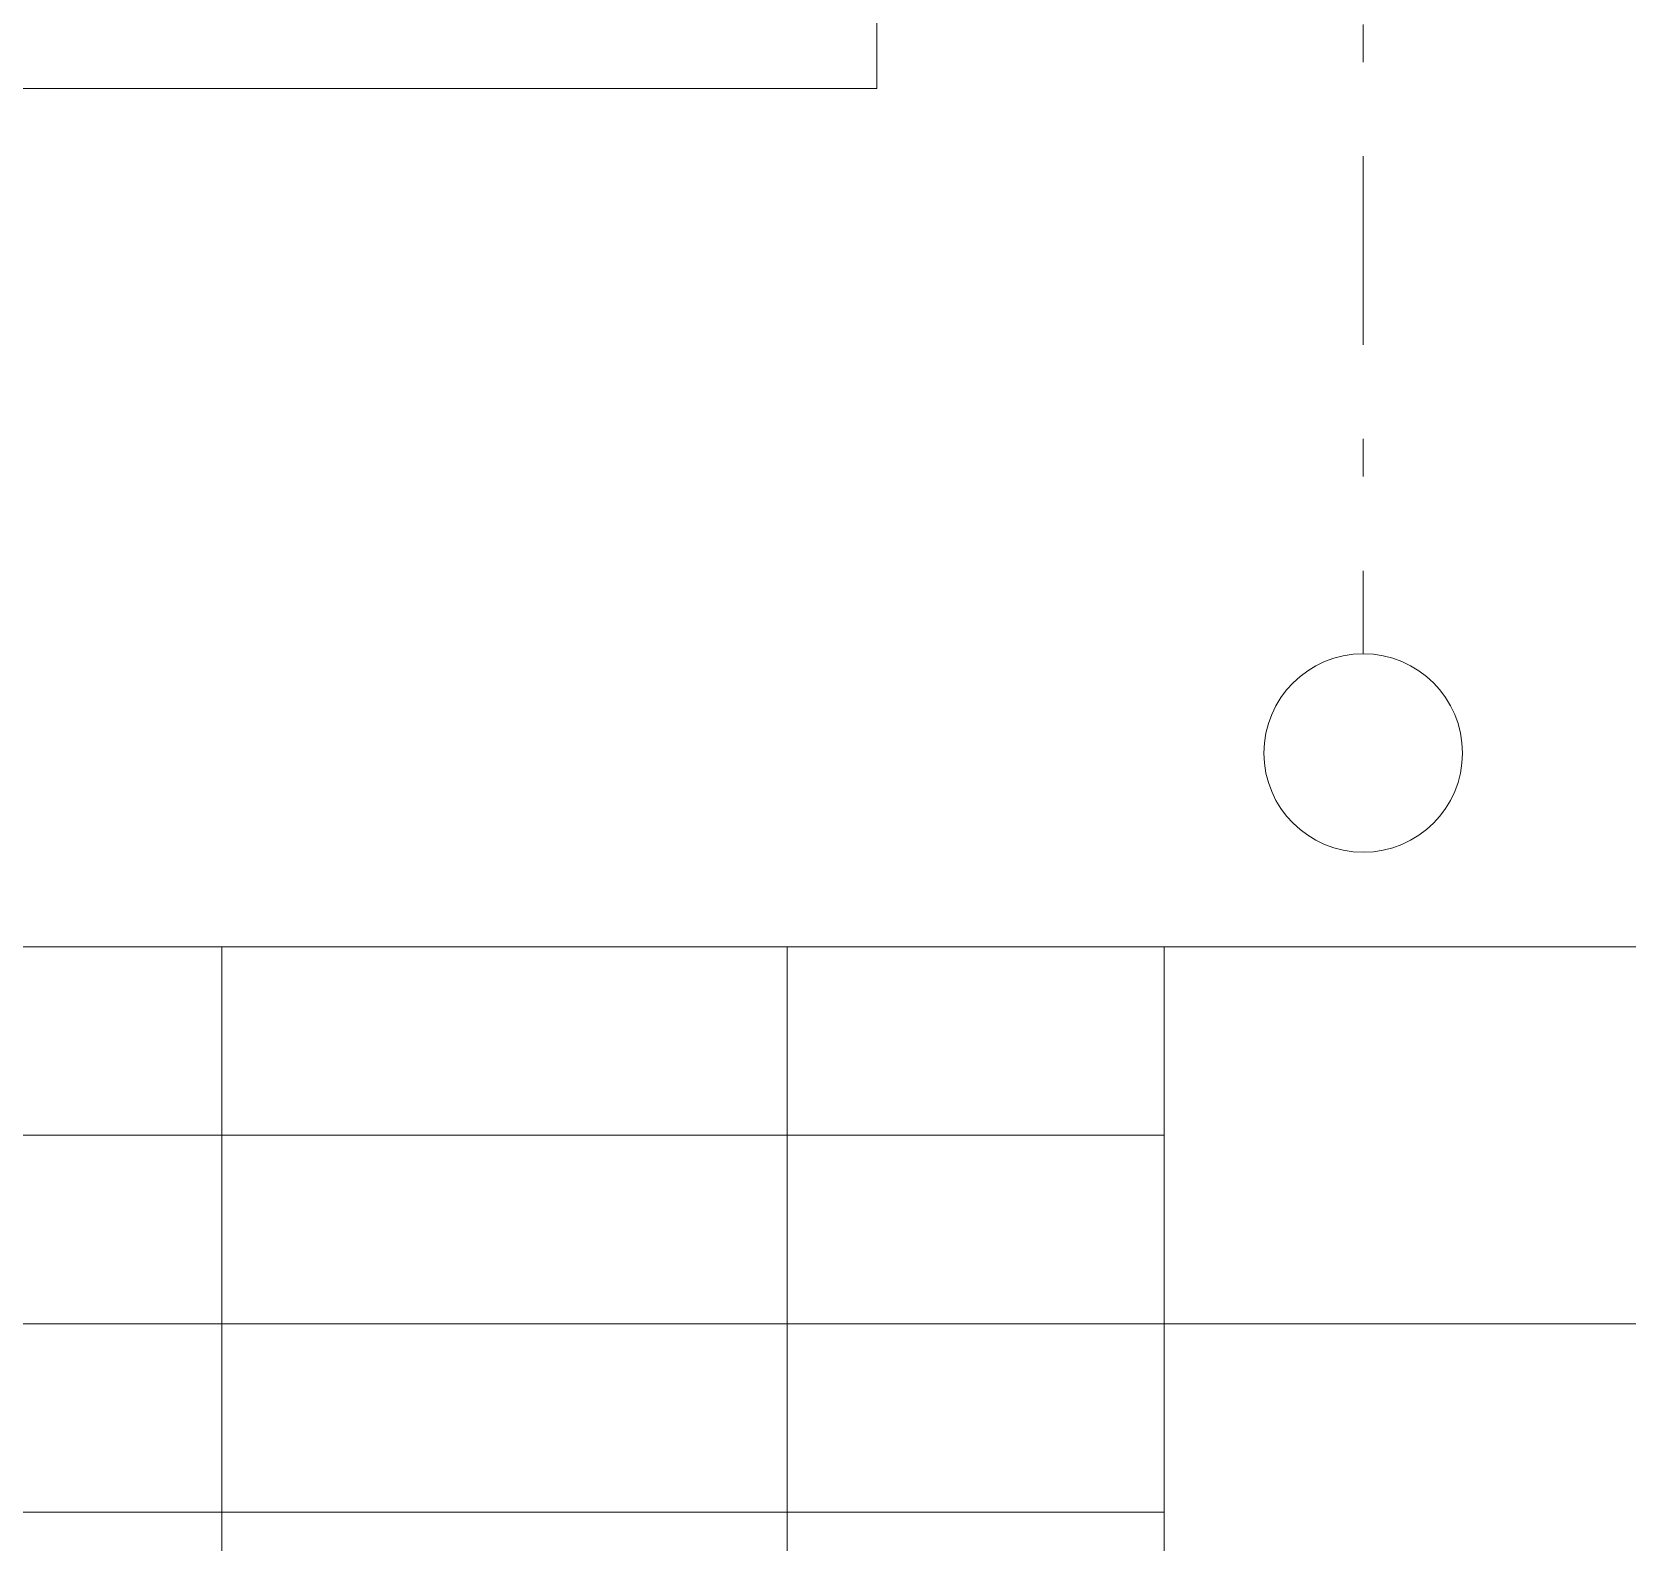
# Model space of a CAD drawing. Header units: metres. Extents: x 0 to 28.5, y 0.5 to 40.3.
# Drawn here: x 13.496 to 17.728, y 4.421 to 8.428 of the extents above; entities that cross this region are included whole.
import ezdxf

# ---------------------------------------------------------------- set-up
doc = ezdxf.new("R2010")
doc.units = ezdxf.units.M
doc.header["$MEASUREMENT"] = 0
doc.linetypes.add('( Dashdot )', pattern=[1.001, 0.5, -0.25, 0.001, -0.25])

msp = doc.modelspace()

# ---------------------------------------------------------------- linework, layer by layer
at = {"color": 1, "linetype": '( Dashdot )', "lineweight": 0}
msp.add_line((17.0279, 38.8978), (17.0279, 6.7778), dxfattribs=at)
at = {"color": 7, "linetype": 'Continuous', "lineweight": 13}
for p, q in [((15.7379, 8.2778), (15.7379, 11.2778)), ((4.9079, 8.2778), (15.7379, 8.2778)), ((10, 6), (28.5, 6)), ((14, 6), (14, 0.5)), ((15.5, 6), (15.5, 0.5)), ((16.5, 6), (16.5, 0.5)), ((16.5, 5), (28.5, 5))]:
    msp.add_line(p, q, dxfattribs=at)
at = {"color": 7, "linetype": 'Continuous', "lineweight": 0}
for p, q in [((10, 5.5), (16.5, 5.5)), ((10, 5), (16.5, 5)), ((10, 4.5), (16.5, 4.5))]:
    msp.add_line(p, q, dxfattribs=at)
at = {"color": 7, "linetype": 'Continuous', "lineweight": 13}
msp.add_circle((17.0279, 6.5144), 0.2634, dxfattribs=at)

doc.saveas('drawing.dxf')
